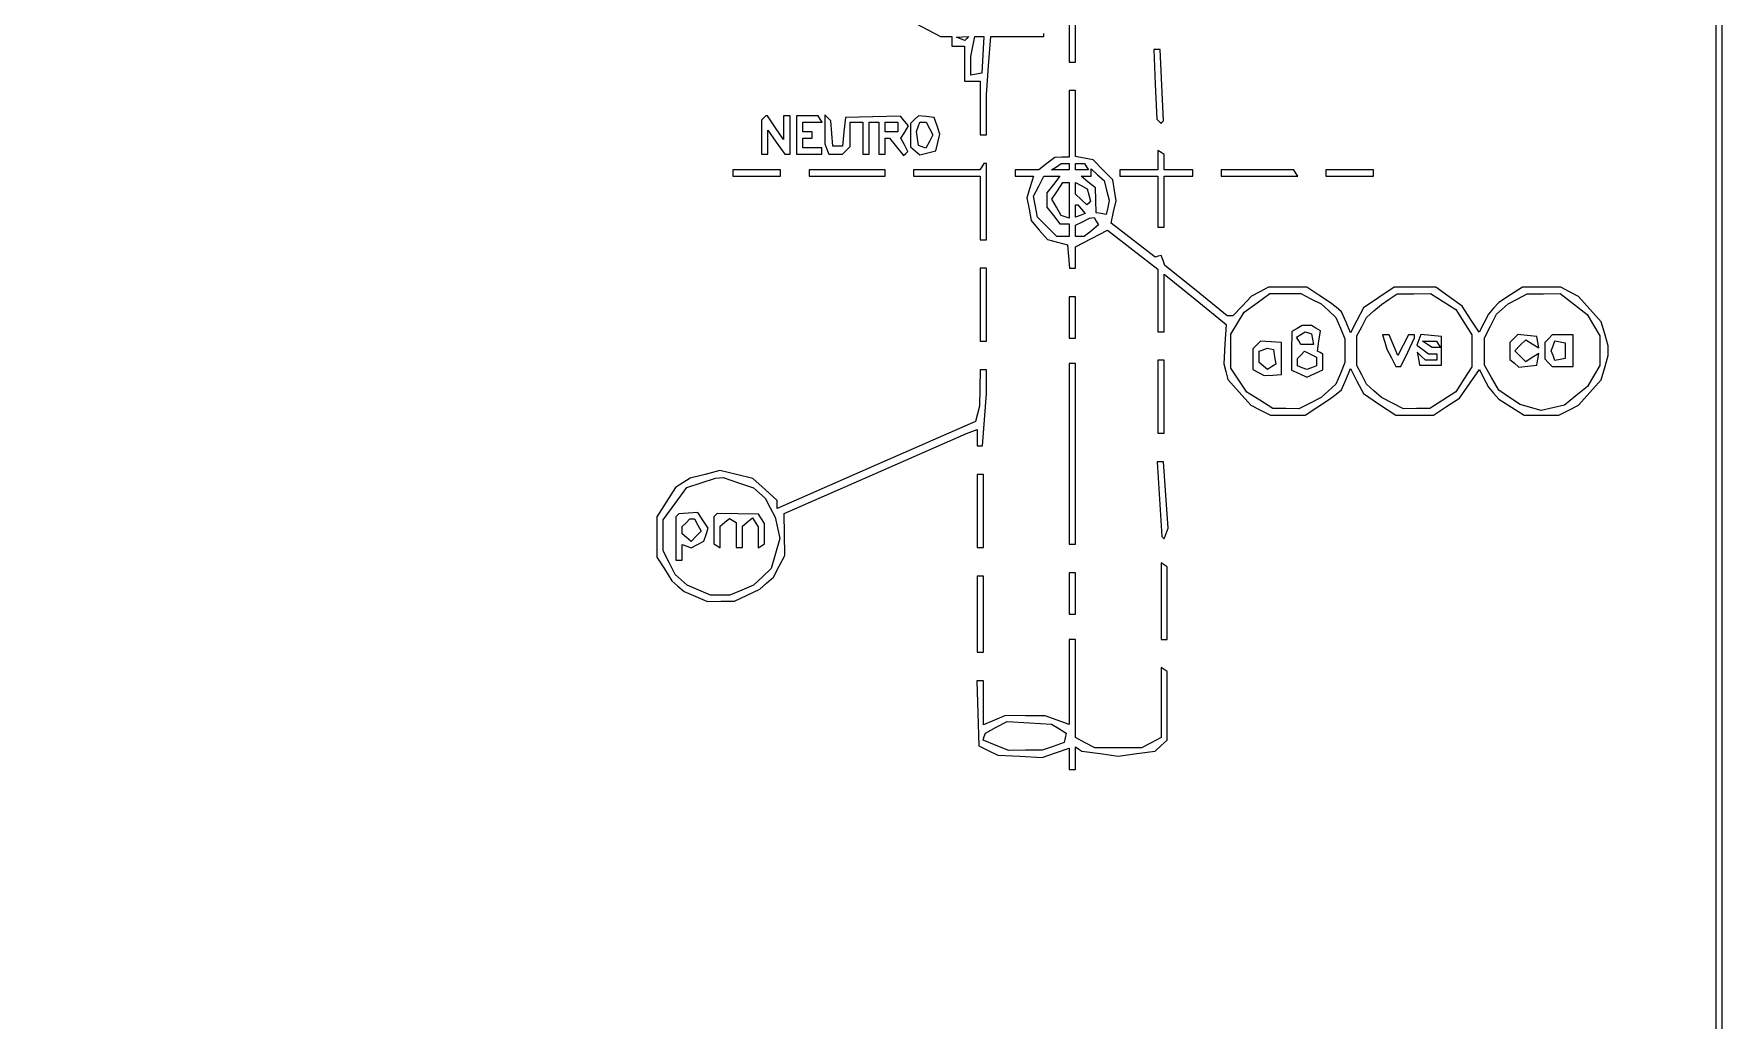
# Paper-space layout 'AN-01-DGE-004' of a CAD drawing. Header units: metres, sheet in millimetres. Extents: x 12 to 193, y 4 to 291.
# Drawn here: x 127.8 to 193.2, y 156.4 to 194.5 of the extents above; entities that cross this region are included whole.
import ezdxf

# ---------------------------------------------------------------- set-up
doc = ezdxf.new("R2010")
doc.units = ezdxf.units.M
doc.layers.add('DGE_CONTORNOS', color=7, linetype='Continuous', lineweight=0)
doc.layers.add('DGE_DATOS', color=7, linetype='Continuous', lineweight=0)

# ---------------------------------------------------------------- blocks, each defined once
blk = doc.blocks.new('LP_REF_DGE_MT_004')
at = {"layer": 'DGE_CONTORNOS'}
for points in [[(28.829, 147.467), (28.829, 24.387), (111.028, 24.387), (193.226, 24.387), (193.226, 147.467), (193.226, 270.547), (111.028, 270.547), (28.829, 270.547)], [(192.981, 195.778), (192.981, 121.255), (186.78, 121.255), (180.58, 121.255), (180.58, 118.431), (180.58, 115.607), (111.457, 115.607), (42.335, 115.607), (42.335, 192.954), (42.335, 270.301), (117.658, 270.301), (192.981, 270.301)], [(167.934, 194.243), (167.934, 193.445), (168.057, 193.445), (168.18, 193.445), (168.18, 194.243), (168.18, 195.041), (168.057, 195.041), (167.934, 195.041)], [(163.972, 194.353), (163.898, 194.279), (163.737, 194.344), (163.576, 194.408), (163.811, 194.418), (164.046, 194.428)], [(164.595, 193.723), (164.558, 193.018), (164.343, 192.977), (164.128, 192.936), (164.128, 193.298), (164.128, 193.66), (164.205, 194.044), (164.282, 194.428), (164.457, 194.428), (164.632, 194.428)], [(171.273, 192.587), (171.329, 191.238), (171.412, 191.155), (171.495, 191.072), (171.544, 191.123), (171.593, 191.174), (171.526, 192.555), (171.46, 193.936), (171.339, 193.936), (171.218, 193.936)], [(167.934, 191.051), (167.934, 189.762), (167.658, 189.759), (167.382, 189.757), (167.075, 189.517), (166.768, 189.277), (166.307, 189.274), (165.847, 189.271), (165.847, 189.148), (165.847, 189.026), (166.204, 189.026), (166.561, 189.026), (166.433, 188.61), (166.306, 188.194), (166.388, 187.754), (166.471, 187.314), (166.783, 186.943), (167.095, 186.572), (167.484, 186.472), (167.873, 186.372), (167.911, 185.918), (167.949, 185.465), (168.064, 185.465), (168.18, 185.465), (168.18, 185.877), (168.18, 186.29), (168.802, 186.612), (169.424, 186.935), (170.398, 186.18), (171.372, 185.425), (171.372, 184.218), (171.372, 183.01), (171.495, 183.01), (171.618, 183.01), (171.618, 184.121), (171.618, 185.232), (172.815, 184.263), (174.012, 183.293), (173.97, 182.53), (173.928, 181.766), (174.003, 181.464), (174.079, 181.162), (174.527, 180.666), (174.975, 180.17), (175.353, 179.974), (175.73, 179.778), (176.406, 179.777), (177.082, 179.777), (177.573, 180.099), (178.063, 180.422), (178.276, 180.592), (178.489, 180.763), (178.661, 181.172), (178.833, 181.581), (179.084, 181.098), (179.334, 180.616), (179.959, 180.196), (180.584, 179.777), (181.312, 179.777), (182.041, 179.777), (182.545, 180.11), (183.05, 180.444), (183.437, 180.993), (183.824, 181.542), (183.998, 181.202), (184.171, 180.861), (184.371, 180.63), (184.57, 180.4), (185.061, 180.088), (185.551, 179.777), (186.227, 179.777), (186.903, 179.778), (187.281, 179.974), (187.658, 180.17), (188.101, 180.66), (188.544, 181.151), (188.674, 181.62), (188.805, 182.089), (188.805, 182.273), (188.805, 182.457), (188.674, 182.926), (188.544, 183.395), (188.101, 183.886), (187.658, 184.376), (187.317, 184.552), (186.977, 184.728), (186.231, 184.728), (185.486, 184.728), (185.028, 184.437), (184.57, 184.146), (184.371, 183.916), (184.171, 183.685), (183.994, 183.338), (183.817, 182.991), (183.485, 183.492), (183.154, 183.994), (182.647, 184.361), (182.139, 184.728), (181.332, 184.728), (180.524, 184.728), (179.929, 184.329), (179.334, 183.93), (179.084, 183.448), (178.833, 182.965), (178.661, 183.374), (178.489, 183.783), (178.276, 183.954), (178.063, 184.124), (177.605, 184.426), (177.147, 184.728), (176.402, 184.728), (175.657, 184.728), (175.325, 184.555), (174.994, 184.382), (174.633, 184.003), (174.273, 183.624), (174.165, 183.624), (174.058, 183.624), (172.854, 184.599), (171.649, 185.575), (171.575, 185.767), (171.502, 185.958), (171.384, 185.927), (171.267, 185.895), (170.415, 186.555), (169.563, 187.215), (169.66, 187.642), (169.756, 188.07), (169.69, 188.478), (169.624, 188.886), (169.248, 189.27), (168.873, 189.654), (168.526, 189.724), (168.18, 189.793), (168.18, 191.067), (168.18, 192.34), (168.057, 192.34), (167.934, 192.34)], [(156.107, 191.276), (156.025, 191.195), (156.025, 190.54), (156.025, 189.885), (156.148, 189.885), (156.271, 189.885), (156.271, 190.344), (156.271, 190.803), (156.597, 190.344), (156.924, 189.885), (157.027, 189.885), (157.13, 189.885), (157.13, 190.622), (157.13, 191.358), (157.007, 191.358), (156.884, 191.358), (156.884, 190.9), (156.884, 190.442), (156.573, 190.9), (156.262, 191.358), (156.225, 191.358), (156.189, 191.358)], [(157.376, 190.622), (157.376, 189.885), (157.867, 189.885), (158.358, 189.885), (158.358, 190.008), (158.358, 190.13), (157.989, 190.13), (157.621, 190.13), (157.621, 190.315), (157.621, 190.499), (157.805, 190.499), (157.989, 190.499), (157.989, 190.622), (157.989, 190.744), (157.805, 190.744), (157.621, 190.744), (157.621, 190.929), (157.621, 191.113), (157.997, 191.113), (158.372, 191.113), (158.296, 191.235), (158.22, 191.358), (157.798, 191.358), (157.376, 191.358)], [(158.48, 190.84), (158.48, 190.273), (158.555, 190.079), (158.63, 189.885), (158.899, 189.885), (159.168, 189.885), (159.315, 190.032), (159.463, 190.18), (159.463, 190.646), (159.463, 191.113), (159.708, 191.113), (159.954, 191.113), (159.954, 190.499), (159.954, 189.885), (160.077, 189.885), (160.199, 189.885), (160.199, 190.499), (160.199, 191.113), (160.384, 191.113), (160.568, 191.113), (160.568, 190.499), (160.568, 189.885), (160.69, 189.885), (160.813, 189.885), (160.813, 190.192), (160.813, 190.499), (160.901, 190.499), (160.988, 190.499), (161.258, 190.161), (161.528, 189.824), (161.61, 189.905), (161.693, 189.987), (161.557, 190.24), (161.421, 190.493), (161.57, 190.732), (161.719, 190.97), (161.561, 191.161), (161.403, 191.351), (160.341, 191.324), (159.279, 191.297), (159.217, 190.744), (159.156, 190.192), (158.972, 190.192), (158.787, 190.192), (158.749, 190.683), (158.71, 191.174), (158.595, 191.291), (158.48, 191.407)], [(161.304, 190.929), (161.304, 190.744), (161.059, 190.744), (160.813, 190.744), (160.813, 190.929), (160.813, 191.113), (161.059, 191.113), (161.304, 191.113)], [(161.948, 191.216), (161.795, 191.064), (161.795, 190.612), (161.795, 190.161), (161.978, 190.009), (162.161, 189.858), (162.467, 189.934), (162.774, 190.011), (162.855, 190.334), (162.936, 190.656), (162.824, 190.976), (162.712, 191.297), (162.406, 191.333), (162.101, 191.369)], [(162.532, 190.867), (162.664, 190.622), (162.528, 190.369), (162.393, 190.116), (162.248, 190.163), (162.102, 190.211), (162.062, 190.487), (162.022, 190.762), (162.089, 190.937), (162.156, 191.113), (162.278, 191.113), (162.401, 191.113)], [(171.372, 189.647), (171.372, 189.271), (170.635, 189.271), (169.899, 189.271), (169.899, 189.148), (169.899, 189.026), (170.635, 189.026), (171.372, 189.026), (171.372, 188.043), (171.372, 187.061), (171.495, 187.061), (171.618, 187.061), (171.618, 188.043), (171.618, 189.026), (172.17, 189.026), (172.722, 189.026), (172.722, 189.148), (172.722, 189.271), (172.17, 189.271), (171.618, 189.271), (171.618, 189.571), (171.618, 189.87), (171.495, 189.946), (171.372, 190.022)], [(154.92, 189.148), (154.92, 189.026), (155.841, 189.026), (156.762, 189.026), (156.762, 189.148), (156.762, 189.271), (155.841, 189.271), (154.92, 189.271)], [(157.867, 189.148), (157.867, 189.026), (159.34, 189.026), (160.813, 189.026), (160.813, 189.148), (160.813, 189.271), (159.34, 189.271), (157.867, 189.271)], [(164.558, 189.394), (164.482, 189.271), (163.2, 189.271), (161.918, 189.271), (161.918, 189.148), (161.918, 189.026), (163.207, 189.026), (164.497, 189.026), (164.497, 187.798), (164.497, 186.57), (164.619, 186.57), (164.742, 186.57), (164.742, 188.043), (164.742, 189.517), (164.688, 189.517), (164.634, 189.517)], [(167.329, 188.702), (167.075, 188.379), (167.075, 188.105), (167.075, 187.831), (167.329, 187.507), (167.584, 187.184), (167.759, 187.184), (167.934, 187.184), (167.934, 186.938), (167.934, 186.693), (167.698, 186.693), (167.462, 186.693), (167.089, 187.066), (166.716, 187.439), (166.639, 187.849), (166.562, 188.259), (166.76, 188.642), (166.958, 189.026), (167.271, 189.026), (167.584, 189.026)], [(167.934, 189.394), (167.934, 189.271), (167.597, 189.273), (167.259, 189.275), (167.443, 189.394), (167.627, 189.513), (167.781, 189.515), (167.934, 189.517)], [(168.609, 189.394), (168.685, 189.271), (168.433, 189.271), (168.18, 189.271), (168.18, 189.394), (168.18, 189.517), (168.357, 189.517), (168.534, 189.517)], [(169.387, 188.483), (169.485, 188.105), (169.431, 187.822), (169.377, 187.54), (169.182, 187.578), (168.988, 187.615), (168.971, 188.095), (168.955, 188.575), (168.676, 188.8), (168.398, 189.026), (168.596, 189.026), (168.794, 189.026), (168.794, 189.167), (168.794, 189.309), (169.041, 189.085), (169.288, 188.861)], [(173.827, 189.148), (173.827, 189.026), (175.308, 189.026), (176.789, 189.026), (176.713, 189.148), (176.637, 189.271), (175.232, 189.271), (173.827, 189.271)], [(177.879, 189.148), (177.879, 189.026), (178.8, 189.026), (179.721, 189.026), (179.721, 189.148), (179.721, 189.271), (178.8, 189.271), (177.879, 189.271)], [(167.934, 188.094), (167.934, 187.409), (167.781, 187.46), (167.627, 187.511), (167.45, 187.824), (167.274, 188.138), (167.484, 188.459), (167.694, 188.78), (167.814, 188.78), (167.934, 188.78)], [(168.704, 188.3), (168.767, 188.058), (168.698, 187.989), (168.629, 187.92), (168.405, 188.123), (168.18, 188.327), (168.18, 188.558), (168.18, 188.789), (168.41, 188.665), (168.64, 188.542)], [(168.413, 187.751), (168.554, 187.581), (168.367, 187.509), (168.18, 187.437), (168.18, 187.679), (168.18, 187.921), (168.226, 187.921), (168.272, 187.921)], [(168.99, 187.287), (169.078, 187.144), (168.8, 186.919), (168.521, 186.693), (168.35, 186.693), (168.18, 186.693), (168.18, 186.909), (168.18, 187.126), (168.456, 187.263), (168.732, 187.399), (168.817, 187.414), (168.902, 187.429)], [(164.497, 184.053), (164.497, 182.641), (164.619, 182.641), (164.742, 182.641), (164.742, 184.053), (164.742, 185.465), (164.619, 185.465), (164.497, 185.465)], [(177.302, 184.284), (177.695, 184.086), (177.982, 183.824), (178.269, 183.562), (178.442, 183.148), (178.616, 182.734), (178.616, 182.273), (178.616, 181.812), (178.442, 181.398), (178.269, 180.984), (177.982, 180.722), (177.695, 180.46), (177.265, 180.243), (176.836, 180.025), (176.329, 180.033), (175.823, 180.04), (175.322, 180.357), (174.822, 180.673), (174.509, 181.133), (174.196, 181.593), (174.196, 182.256), (174.196, 182.919), (174.459, 183.345), (174.721, 183.77), (175.214, 184.126), (175.706, 184.483), (176.308, 184.483), (176.909, 184.483)], [(182.423, 184.175), (182.911, 183.867), (183.219, 183.379), (183.527, 182.892), (183.527, 182.273), (183.527, 181.654), (183.219, 181.167), (182.911, 180.679), (182.405, 180.36), (181.9, 180.04), (181.393, 180.033), (180.887, 180.025), (180.457, 180.243), (180.028, 180.46), (179.74, 180.722), (179.452, 180.984), (179.265, 181.343), (179.078, 181.702), (179.078, 182.273), (179.078, 182.844), (179.265, 183.203), (179.452, 183.562), (179.74, 183.815), (180.028, 184.068), (180.335, 184.269), (180.642, 184.47), (181.289, 184.476), (181.936, 184.483)], [(187.471, 184.082), (187.996, 183.681), (188.241, 183.263), (188.485, 182.845), (188.485, 182.273), (188.485, 181.701), (188.247, 181.294), (188.008, 180.887), (187.562, 180.527), (187.117, 180.167), (186.666, 180.065), (186.216, 179.963), (185.808, 180.076), (185.401, 180.188), (184.987, 180.467), (184.574, 180.746), (184.298, 181.233), (184.022, 181.721), (184.02, 182.247), (184.018, 182.774), (184.25, 183.229), (184.483, 183.685), (184.711, 183.884), (184.939, 184.084), (185.307, 184.278), (185.675, 184.473), (186.31, 184.478), (186.945, 184.483)], [(167.934, 183.562), (167.934, 182.764), (168.057, 182.764), (168.18, 182.764), (168.18, 183.562), (168.18, 184.36), (168.057, 184.36), (167.934, 184.36)], [(176.761, 183.132), (176.563, 183.017), (176.553, 182.271), (176.542, 181.525), (176.842, 181.388), (177.142, 181.251), (177.449, 181.391), (177.756, 181.531), (177.756, 181.833), (177.756, 182.136), (177.654, 182.199), (177.552, 182.262), (177.609, 182.65), (177.665, 183.037), (177.496, 183.144), (177.327, 183.251), (177.142, 183.25), (176.958, 183.248)], [(175.205, 182.496), (175.055, 182.347), (175.055, 181.946), (175.055, 181.545), (175.272, 181.429), (175.488, 181.313), (175.824, 181.333), (176.16, 181.352), (176.16, 181.972), (176.16, 182.591), (175.757, 182.618), (175.354, 182.645)], [(177.366, 182.723), (177.406, 182.519), (177.159, 182.519), (176.911, 182.519), (176.827, 182.655), (176.743, 182.792), (176.912, 182.899), (177.081, 183.006), (177.204, 182.967), (177.327, 182.928)], [(180.158, 182.611), (180.243, 182.334), (180.415, 181.997), (180.586, 181.659), (180.682, 181.659), (180.777, 181.659), (181.047, 182.215), (181.317, 182.771), (181.317, 182.829), (181.317, 182.887), (181.197, 182.887), (181.078, 182.887), (180.87, 182.488), (180.662, 182.089), (180.498, 182.488), (180.334, 182.887), (180.203, 182.887), (180.072, 182.887)], [(181.48, 182.693), (181.4, 182.483), (181.627, 182.317), (181.855, 182.15), (182.016, 182.15), (182.176, 182.15), (182.176, 182.027), (182.176, 181.905), (181.955, 181.905), (181.734, 181.905), (181.575, 182.058), (181.416, 182.212), (181.46, 181.966), (181.504, 181.721), (181.932, 181.721), (182.36, 181.721), (182.36, 182.273), (182.36, 182.825), (181.961, 182.864), (181.561, 182.903)], [(182.238, 182.519), (182.313, 182.396), (182.153, 182.398), (181.992, 182.4), (181.808, 182.519), (181.624, 182.638), (181.893, 182.639), (182.162, 182.641)], [(185.153, 182.745), (185, 182.592), (185, 182.263), (185, 181.935), (185.177, 181.788), (185.354, 181.641), (185.698, 181.681), (186.042, 181.721), (186.084, 181.943), (186.126, 182.165), (185.872, 182.007), (185.618, 181.848), (185.405, 182.061), (185.193, 182.273), (185.405, 182.485), (185.618, 182.698), (185.872, 182.539), (186.126, 182.381), (186.084, 182.603), (186.042, 182.825), (185.674, 182.862), (185.306, 182.898)], [(186.498, 182.74), (186.351, 182.592), (186.351, 182.273), (186.351, 181.954), (186.498, 181.806), (186.645, 181.659), (187.05, 181.659), (187.456, 181.659), (187.456, 182.273), (187.456, 182.887), (187.05, 182.887), (186.645, 182.887)], [(187.149, 182.273), (187.149, 181.969), (186.949, 181.931), (186.75, 181.893), (186.677, 182.083), (186.604, 182.273), (186.677, 182.463), (186.75, 182.653), (186.949, 182.615), (187.149, 182.577)], [(167.934, 178.283), (167.934, 174.784), (168.057, 174.784), (168.18, 174.784), (168.18, 178.283), (168.18, 181.782), (168.057, 181.782), (167.934, 181.782)], [(171.372, 180.493), (171.372, 179.081), (171.495, 179.081), (171.618, 179.081), (171.618, 180.493), (171.618, 181.905), (171.495, 181.905), (171.372, 181.905)], [(175.895, 182.032), (175.936, 181.748), (175.776, 181.649), (175.616, 181.55), (175.458, 181.681), (175.301, 181.812), (175.301, 182.032), (175.301, 182.253), (175.454, 182.314), (175.608, 182.375), (175.73, 182.345), (175.853, 182.315)], [(177.511, 181.852), (177.511, 181.685), (177.327, 181.615), (177.142, 181.544), (176.958, 181.615), (176.774, 181.685), (176.774, 181.832), (176.774, 181.978), (176.916, 182.12), (177.057, 182.262), (177.284, 182.14), (177.511, 182.019)], [(164.484, 180.83), (164.472, 180.124), (164.39, 179.833), (164.308, 179.541), (160.474, 177.852), (156.639, 176.163), (156.639, 176.319), (156.639, 176.474), (156.166, 176.902), (155.693, 177.329), (155.056, 177.482), (154.419, 177.634), (153.841, 177.49), (153.263, 177.346), (152.979, 177.162), (152.695, 176.978), (152.334, 176.409), (151.973, 175.841), (151.973, 175.064), (151.973, 174.288), (152.264, 173.83), (152.555, 173.372), (152.791, 173.162), (153.026, 172.952), (153.478, 172.763), (153.93, 172.574), (154.456, 172.577), (154.981, 172.579), (155.472, 172.815), (155.964, 173.051), (156.225, 173.28), (156.486, 173.509), (156.707, 173.932), (156.928, 174.354), (156.918, 175.166), (156.908, 175.978), (160.439, 177.527), (163.97, 179.075), (164.172, 179.152), (164.374, 179.23), (164.374, 178.91), (164.374, 178.59), (164.478, 178.59), (164.583, 178.59), (164.662, 179.603), (164.741, 180.616), (164.741, 181.076), (164.742, 181.536), (164.619, 181.536), (164.497, 181.536)], [(171.436, 176.533), (171.524, 175.091), (171.568, 175.043), (171.612, 174.994), (171.69, 175.199), (171.769, 175.405), (171.682, 176.69), (171.594, 177.976), (171.471, 177.976), (171.348, 177.976)], [(155.131, 177.165), (155.718, 176.968), (155.945, 176.766), (156.173, 176.565), (156.364, 176.196), (156.555, 175.827), (156.648, 175.416), (156.741, 175.005), (156.57, 174.429), (156.399, 173.853), (156.059, 173.527), (155.718, 173.201), (155.262, 173.01), (154.805, 172.82), (154.429, 172.82), (154.053, 172.82), (153.601, 173.008), (153.149, 173.197), (152.916, 173.407), (152.684, 173.618), (152.451, 174.073), (152.219, 174.529), (152.219, 175.132), (152.219, 175.735), (152.678, 176.356), (153.138, 176.977), (153.691, 177.162), (154.245, 177.347), (154.394, 177.355), (154.543, 177.362)], [(164.374, 176.073), (164.374, 174.661), (164.497, 174.661), (164.619, 174.661), (164.619, 176.073), (164.619, 177.485), (164.497, 177.485), (164.374, 177.485)], [(152.765, 175.903), (152.71, 175.848), (152.71, 175.009), (152.71, 174.17), (152.833, 174.17), (152.956, 174.17), (152.956, 174.473), (152.956, 174.776), (153.13, 174.709), (153.305, 174.642), (153.552, 174.774), (153.798, 174.906), (153.878, 175.158), (153.958, 175.41), (153.76, 175.712), (153.562, 176.015), (153.191, 175.987), (152.821, 175.958)], [(154.244, 175.908), (154.183, 175.848), (154.183, 175.323), (154.183, 174.798), (154.306, 174.722), (154.429, 174.647), (154.429, 175.069), (154.429, 175.49), (154.608, 175.639), (154.786, 175.787), (154.915, 175.708), (155.043, 175.629), (155.043, 175.145), (155.043, 174.661), (155.166, 174.661), (155.288, 174.661), (155.288, 175.076), (155.288, 175.49), (155.482, 175.651), (155.675, 175.812), (155.787, 175.635), (155.898, 175.459), (155.9, 175.053), (155.902, 174.647), (156.025, 174.722), (156.148, 174.798), (156.146, 175.19), (156.144, 175.582), (156.028, 175.766), (155.911, 175.95), (155.108, 175.96), (154.304, 175.969)], [(153.565, 175.529), (153.692, 175.292), (153.495, 175.095), (153.298, 174.898), (153.127, 175.04), (152.956, 175.182), (152.956, 175.327), (152.956, 175.471), (153.103, 175.619), (153.25, 175.766), (153.344, 175.766), (153.438, 175.766)], [(171.495, 172.581), (171.495, 171.101), (171.618, 171.101), (171.74, 171.101), (171.74, 172.505), (171.74, 173.91), (171.618, 173.986), (171.495, 174.062)], [(164.374, 172.083), (164.374, 170.61), (164.497, 170.61), (164.619, 170.61), (164.619, 172.083), (164.619, 173.556), (164.497, 173.556), (164.374, 173.556)], [(167.934, 172.881), (167.934, 172.083), (168.057, 172.083), (168.18, 172.083), (168.18, 172.881), (168.18, 173.679), (168.057, 173.679), (167.934, 173.679)], [(167.934, 169.458), (167.934, 167.815), (167.474, 167.979), (167.013, 168.143), (166.242, 168.149), (165.471, 168.154), (165.045, 167.976), (164.619, 167.798), (164.619, 168.651), (164.619, 169.505), (164.492, 169.505), (164.365, 169.505), (164.4, 168.248), (164.435, 166.991), (164.803, 166.81), (165.172, 166.629), (166.031, 166.582), (166.891, 166.536), (167.412, 166.717), (167.934, 166.898), (167.934, 166.482), (167.934, 166.067), (168.057, 166.067), (168.18, 166.067), (168.18, 166.504), (168.18, 166.941), (168.307, 166.862), (168.434, 166.784), (169.136, 166.686), (169.837, 166.588), (170.554, 166.687), (171.271, 166.785), (171.506, 166.998), (171.74, 167.21), (171.74, 168.534), (171.74, 169.858), (171.618, 169.934), (171.495, 170.01), (171.495, 168.656), (171.495, 167.301), (171.119, 167.107), (170.744, 166.913), (169.837, 166.913), (168.931, 166.913), (168.555, 167.107), (168.18, 167.301), (168.18, 169.201), (168.18, 171.101), (168.057, 171.101), (167.934, 171.101)], [(167.538, 167.653), (167.817, 167.479), (167.782, 167.295), (167.747, 167.111), (167.319, 166.964), (166.891, 166.817), (166.249, 166.811), (165.606, 166.804), (165.108, 167.003), (164.609, 167.203), (164.652, 167.341), (164.695, 167.479), (165.118, 167.701), (165.54, 167.924), (166.4, 167.875), (167.259, 167.826)]]:
    blk.add_lwpolyline(points, close=True, dxfattribs=at)
blk.add_lwpolyline([(158.916, 196.575), (162.962, 194.429), (163.177, 194.428), (163.392, 194.428), (163.392, 194.243), (163.392, 194.059), (163.637, 194.059), (163.883, 194.059), (163.883, 193.384), (163.883, 192.709), (164.19, 192.709), (164.497, 192.709), (164.497, 191.665), (164.497, 190.622), (164.619, 190.622), (164.742, 190.622), (164.742, 191.401), (164.742, 192.18), (164.822, 193.304), (164.902, 194.428), (165.927, 194.428), (166.952, 194.428), (166.952, 194.55)], dxfattribs=at)

psp = doc.layouts.new('AN-01-DGE-004')

# ---------------------------------------------------------------- block references
at = {"layer": 'DGE_DATOS'}
psp.add_blockref('LP_REF_DGE_MT_004', (0, 0), dxfattribs=at)

doc.saveas('drawing.dxf')
